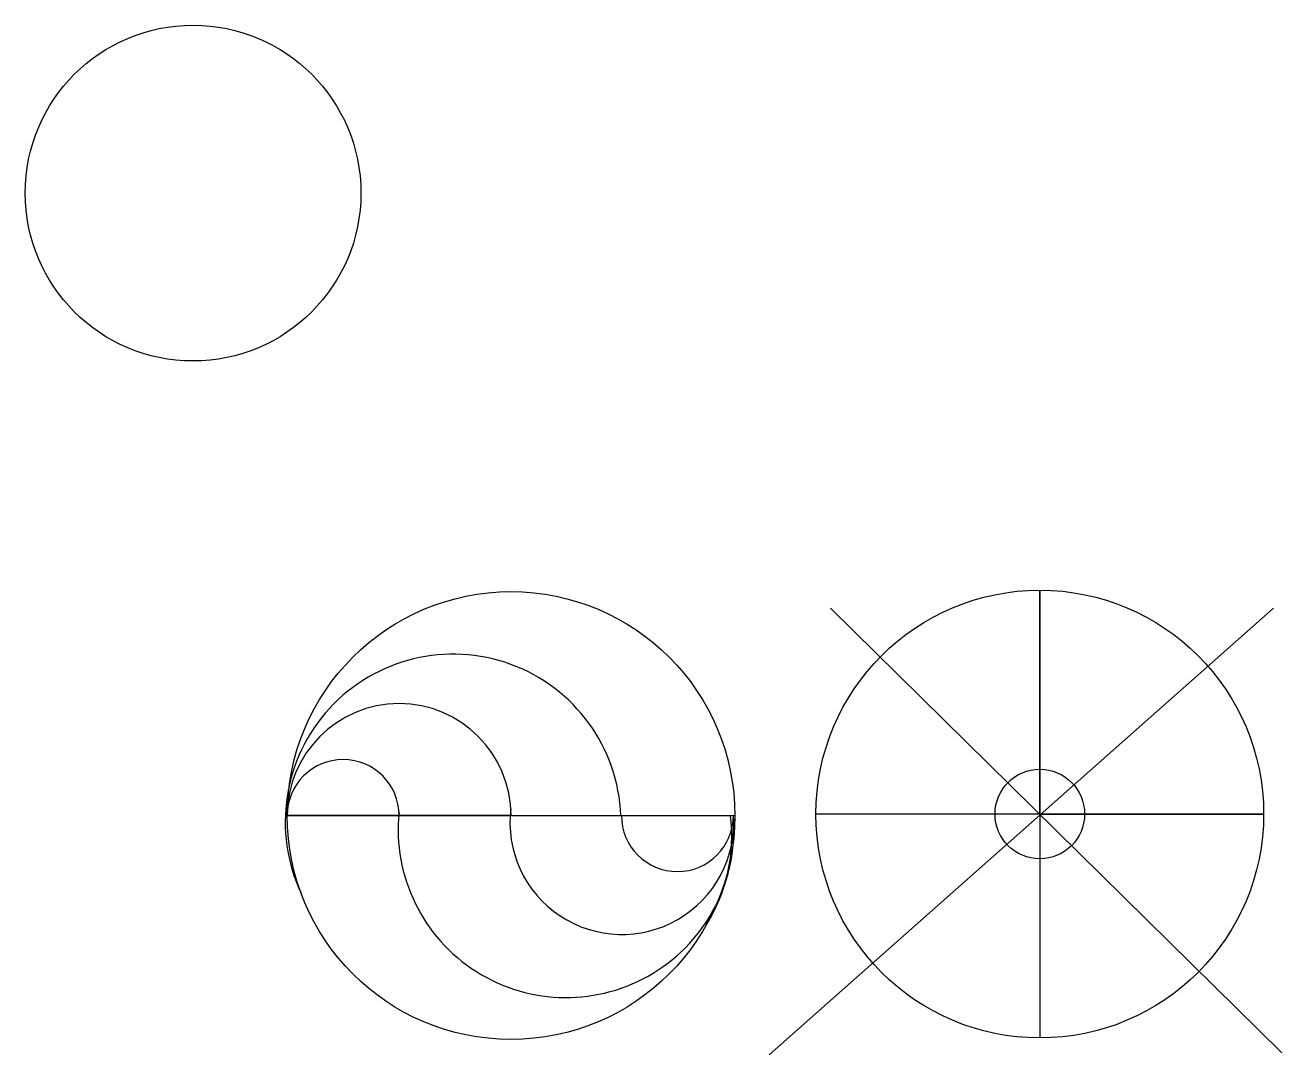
# Model space of a CAD drawing. Header units: inches. Extents: x 4.5 to 32.5, y 10 to 33.
import ezdxf

# ---------------------------------------------------------------- set-up
doc = ezdxf.new("R2010")
doc.units = ezdxf.units.IN
doc.header["$MEASUREMENT"] = 0

msp = doc.modelspace()

# ---------------------------------------------------------------- linework, layer by layer
for p, q in [((27.137, 15.365), (27.137, 20.365)), ((27.137, 20.365), (27.137, 10.365)), ((32.354, 19.962), (21.089, 9.987)), ((22.465, 19.962), (32.544, 10.034)), ((15.326, 15.331), (10.326, 15.331)), ((10.326, 15.331), (20.326, 15.331)), ((32.137, 15.365), (22.137, 15.365)), ((27.137, 15.365), (32.137, 15.365))]:
    msp.add_line(p, q)
for centre, radius in [((8.223, 29.232), 3.75), ((15.326, 15.331), 5), ((27.137, 15.365), 5), ((27.137, 15.365), 1)]:
    msp.add_circle(centre, radius)
for centre, radius, start, end in [((14.032, 15.186), 3.75, 2.2161, 205.0889), ((12.826, 15.331), 2.5, 0, 180), ((11.576, 15.331), 1.25, 0, 180), ((17.802, 15.176), 2.5, 172.9248, 3.552), ((16.555, 15.017), 3.75, 174.2076, 4.805), ((19.042, 15.331), 1.25, 180, 0), ((16.508, 14.876), 3.75, 328.1309, 6.9792)]:
    msp.add_arc(centre, radius, start, end)

doc.saveas('drawing.dxf')
